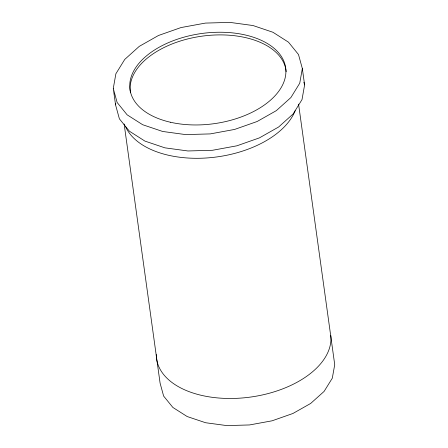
<?xml version="1.0" encoding="UTF-8"?>
<svg xmlns="http://www.w3.org/2000/svg" width="448" height="448" viewBox="0 0 448 448"><rect width="100%" height="100%" fill="white"/><g stroke="black" fill="none" stroke-linecap="round" stroke-linejoin="round"><path stroke-width="0.67" d="M113.277 88.458L115.875 73.78L124.746 59.422L139.272 46.362L158.469 35.493L181.026 27.558L205.414 23.089L229.958 22.4L252.997 25.53L272.961 32.273L288.478 42.168L298.497 54.533L302.338 68.538L304.612 84.913L302.014 99.59L293.143 113.949L278.617 127.008L259.42 137.878L236.863 145.813L212.475 150.282L187.93 150.97L164.892 147.84L144.928 141.098L129.41 131.202L119.392 118.838L115.55 104.832L113.277 88.458L117.118 102.458L127.137 114.828L142.66 124.718L162.618 131.46L185.657 134.596L210.202 133.907L234.59 129.438L257.146 121.503L276.343 110.634L290.875 97.574L299.74 83.216L302.338 68.538M115.55 104.832L115.786 103.499M303.878 82.247L304.612 84.913M298.57 104.115L334.723 364.672L332.298 378.196L324.089 391.423L310.654 403.463L292.908 413.487L272.065 420.812L249.536 424.945L226.867 425.6L205.598 422.733L187.174 416.539L172.861 407.439L163.621 396.054L160.098 383.163L124.135 123.995M295.182 110.718A87.892 50.915 -7.9 0 1 210.717 157.64A87.892 50.915 -7.9 0 1 125.608 126.734M330.786 335.395A87.892 50.915 -7.9 0 1 246.322 397.589A87.892 50.915 -7.9 0 1 156.285 354.542M130.469 92.775A78.579 45.517 -7.9 0 1 202.395 36.109A78.579 45.517 -7.9 0 1 286.166 71.719M170.38 122.226A78.579 45.517 -7.9 0 0 285.886 70.375A78.579 45.517 -7.9 0 0 167.205 43.198A78.579 45.517 -7.9 0 0 170.38 122.226"/></g></svg>
